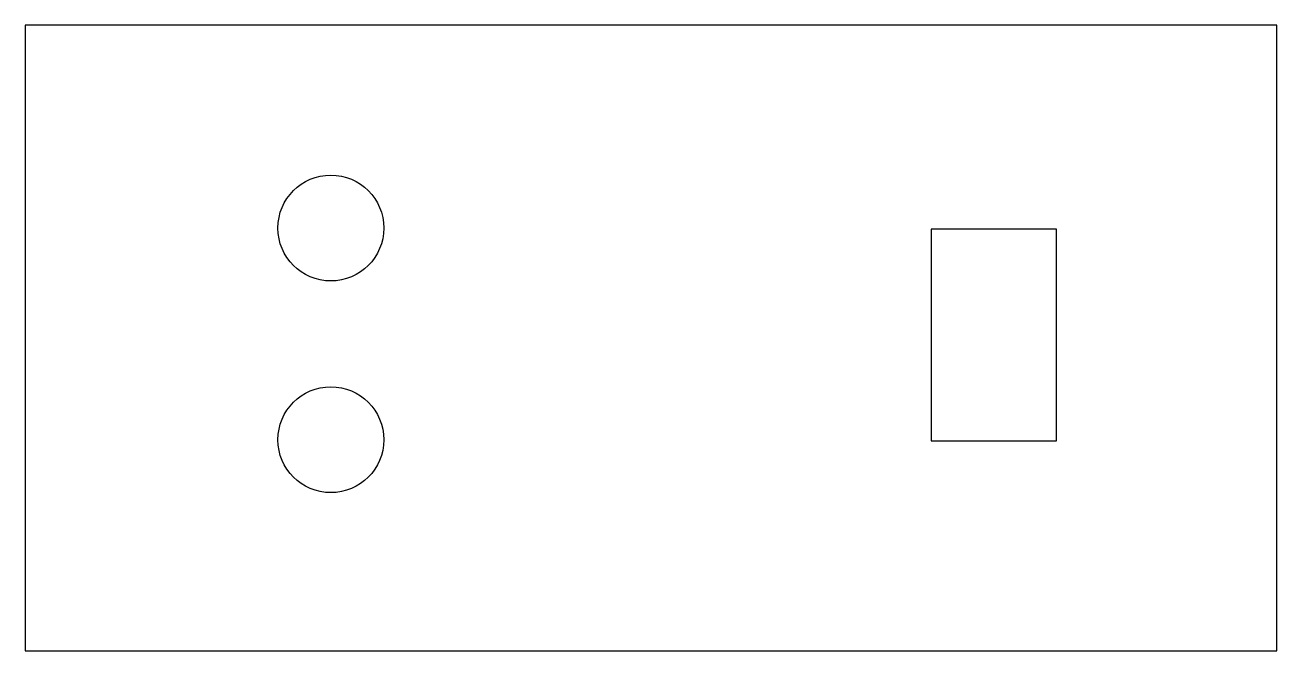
# Model space of a CAD drawing. Header units: inches. Extents: x 0 to 11, y 0 to 5.5.
import ezdxf

# ---------------------------------------------------------------- set-up
doc = ezdxf.new("R2010")
doc.units = ezdxf.units.IN
doc.header["$MEASUREMENT"] = 0

msp = doc.modelspace()

# ---------------------------------------------------------------- linework, layer by layer
at = {"color": 7, "linetype": 'Continuous', "lineweight": 25}
for p, q in [((11, 5.5), (0, 5.5)), ((0, 5.5), (0, 0)), ((11, 0), (11, 5.5)), ((9.063, 3.707), (7.963, 3.707)), ((7.963, 3.707), (7.963, 1.847)), ((9.063, 1.847), (9.063, 3.707)), ((7.963, 1.847), (9.063, 1.847)), ((0, 0), (11, 0))]:
    msp.add_line(p, q, dxfattribs=at)
for centre in [(2.687, 3.716), (2.687, 1.856)]:
    msp.add_circle(centre, 0.465, dxfattribs=at)

doc.saveas('drawing.dxf')
